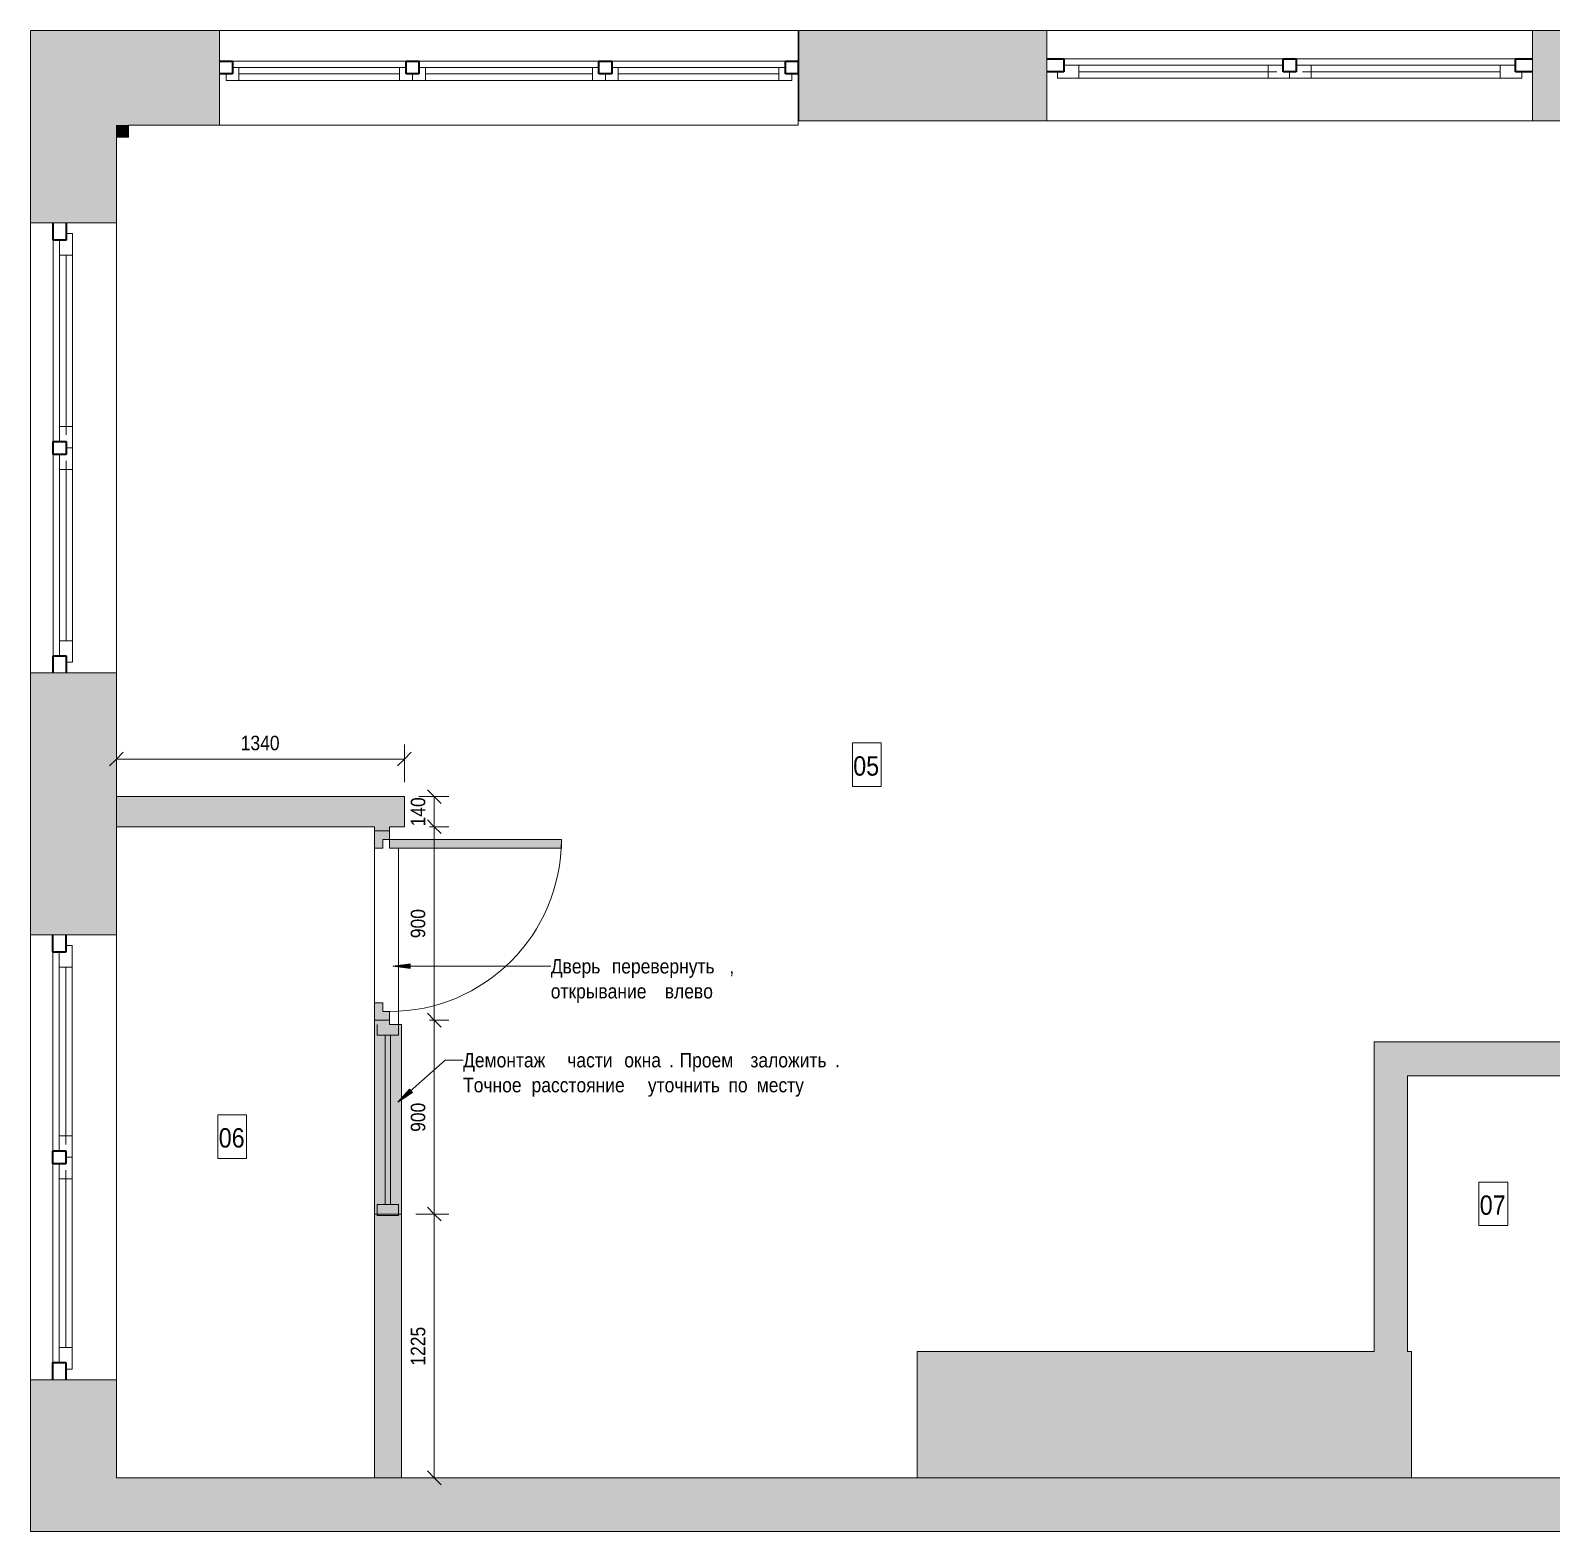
# Model space of a CAD drawing. Header units: millimetres. Extents: x 14838 to 30347, y -17371 to -9527.
# Drawn here: x 14838 to 21914, y -16510 to -9527 of the extents above; entities that cross this region are included whole.
import ezdxf

# ---------------------------------------------------------------- set-up
doc = ezdxf.new("R2010")
doc.units = ezdxf.units.MM
doc.linetypes.add('ADSK_Штрих_ш3 п1_5', pattern=[4.5, 3, -1.5])
for name, color, linetype, lineweight in [('_ Окна', 7, 'Continuous', 35), ('Аннотация', 7, 'Continuous', 9), ('Витраж', 7, 'Continuous', 20), ('Марки помещений', 7, 'Continuous', 18), ('Окна', 7, 'Continuous', 20), ('Панели витража', 7, 'Continuous', 20), ('Перекрытие', 7, 'Continuous', 20), ('Размеры', 7, 'Continuous', 9), ('Размеры-45', 7, 'Continuous', 9), ('Стены внутренние', 7, 'Continuous', 20), ('Узлы', 7, 'Continuous', 20)]:
    doc.layers.add(name, color=color, linetype=linetype, lineweight=lineweight)
doc.layers.add('Линии', color=94, linetype='Continuous', lineweight=9, true_color=0x00a600)
doc.styles.add('Century Gothic', font='GOTHIC.TTF', dxfattribs={"width": 0.9, "height": 67.5})
doc.styles.add('Century Gothic_1', font='GOTHIC.TTF', dxfattribs={"width": 0.9, "height": 90})
doc.dimstyles.new('GOT_1_5_округ_до_5', dxfattribs={"dimscale": 304.8, "dimtxt": 70.481358, "dimasz": 0.20876, "dimexe": 0.221457, "dimexo": 0.221457, "dimgap": 0.073819, "dimtad": 1, "dimdec": 0, "dimrnd": 5, "dimdsep": 46, "dimtxsty": 'Century Gothic', "dimblk1": 'OBLIQUE', "dimblk2": 'OBLIQUE', "dimsah": 1, "dimcen": 0.09, "dimazin": 0, "dimtfac": 1, "dimtdec": 4, "dimtix": 1, "dimtmove": 0, "dimatfit": 3, "dimfxl": 1, "dimtvp": 1, "dimtolj": 1, "dimtzin": 0, "dimarcsym": 2})

# ---------------------------------------------------------------- blocks, each defined once
blk = doc.blocks.new('w3 - w3 2 233-5852194-03_План демонтажа')
at = {"layer": '_ Окна', "lineweight": 9}
for p, q in [((-1100, 12.4), (-1040, 12.4)), ((-1100, -17.6), (-1100, 12.4)), ((-1040, 12.4), (-1040, -47.6)), ((-292.7, 12.4), (-232.7, 12.4)), ((-292.7, -47.6), (-292.7, 12.4)), ((-232.7, 12.4), (-232.7, -17.6)), ((-232.7, 12.4), (-172.7, 12.4)), ((-232.7, -17.6), (-232.7, 12.4)), ((-172.7, 12.4), (-172.7, -47.6)), ((604.7, 12.4), (664.7, 12.4)), ((604.7, -47.6), (604.7, 12.4)), ((664.7, 12.4), (724.7, 12.4)), ((664.7, -17.6), (664.7, 12.4)), ((664.7, 12.4), (664.7, -17.6)), ((724.7, 12.4), (724.7, -47.6)), ((1472, 12.4), (1532, 12.4)), ((1472, -47.6), (1472, 12.4)), ((1532, 12.4), (1532, -17.6)), ((-1070, -17.6), (-1100, -17.6)), ((-1070, -47.6), (-1070, -17.6)), ((-1040, -47.6), (-1070, -47.6)), ((-262.7, -47.6), (-292.7, -47.6)), ((-262.7, -17.6), (-262.7, -47.6)), ((-232.7, -17.6), (-262.7, -17.6)), ((-202.7, -17.6), (-232.7, -17.6)), ((-202.7, -47.6), (-202.7, -17.6)), ((-172.7, -47.6), (-202.7, -47.6)), ((634.7, -47.6), (604.7, -47.6)), ((634.7, -17.6), (634.7, -47.6)), ((664.7, -17.6), (634.7, -17.6)), ((694.7, -17.6), (664.7, -17.6)), ((694.7, -47.6), (694.7, -17.6)), ((724.7, -47.6), (694.7, -47.6)), ((1502, -47.6), (1472, -47.6)), ((1502, -17.6), (1502, -47.6)), ((1532, -17.6), (1502, -17.6))]:
    blk.add_line(p, q, dxfattribs=at)
at = {"layer": '_ Окна'}
for p, q in [((-1130, -77.6), (-1130, -17.6)), ((-1130, -17.6), (-1070, -17.6)), ((-1070, -17.6), (-1070, -77.6)), ((-262.7, -17.6), (-202.7, -17.6)), ((-262.7, -77.6), (-262.7, -17.6)), ((-202.7, -17.6), (-202.7, -77.6)), ((634.7, -17.6), (694.7, -17.6)), ((634.7, -77.6), (634.7, -17.6)), ((694.7, -17.6), (694.7, -77.6)), ((1502, -77.6), (1502, -17.6)), ((1502, -17.6), (1562, -17.6)), ((-1070, -77.6), (-1130, -77.6)), ((-202.7, -77.6), (-262.7, -77.6)), ((694.7, -77.6), (634.7, -77.6)), ((1562, -77.6), (1502, -77.6))]:
    blk.add_line(p, q, dxfattribs=at)
at = {"layer": 'Окна', "lineweight": 9}
for p, q in [((-1040, 12.4), (-292.7, 12.4)), ((-172.7, 12.4), (604.7, 12.4)), ((724.7, 12.4), (1472, 12.4)), ((-292.7, -47.6), (-1040, -47.6)), ((604.7, -47.6), (-172.7, -47.6)), ((1472, -47.6), (724.7, -47.6))]:
    blk.add_line(p, q, dxfattribs=at)
at = {"layer": 'Окна'}
for p, q in [((-1040, -17.6), (-292.7, -17.6)), ((-172.7, -17.6), (604.7, -17.6)), ((724.7, -17.6), (1472, -17.6)), ((-1070, -77.6), (-262.7, -77.6)), ((-202.7, -77.6), (634.7, -77.6)), ((694.7, -77.6), (1502, -77.6))]:
    blk.add_line(p, q, dxfattribs=at)
blk = doc.blocks.new('Anschlag - Anschlag 2-6141227-03_План демонтажа')
at = {"layer": '_ Окна', "lineweight": 9}
for p, q in [((-1080, 12.2), (-980, 12.2)), ((-1080, -17.8), (-1080, 12.2)), ((-980, 12.2), (-980, -47.8)), ((-100, 12.2), (0, 12.2)), ((-100, -47.8), (-100, 12.2)), ((0, 12.2), (100, 12.2)), ((0, -17.8), (0, 12.2)), ((0, 12.2), (0, -17.8)), ((100, 12.2), (100, -47.8)), ((980, 12.2), (1080, 12.2)), ((980, -47.8), (980, 12.2)), ((1080, 12.2), (1080, -17.8)), ((-1050, -17.8), (-1080, -17.8)), ((-1050, -47.8), (-1050, -17.8)), ((-980, -47.8), (-1050, -47.8)), ((-30, -47.8), (-100, -47.8)), ((-30, -17.8), (-30, -47.8)), ((0, -17.8), (-30, -17.8)), ((30, -17.8), (0, -17.8)), ((30, -47.8), (30, -17.8)), ((100, -47.8), (30, -47.8)), ((1050, -47.8), (980, -47.8)), ((1050, -17.8), (1050, -47.8)), ((1080, -17.8), (1050, -17.8))]:
    blk.add_line(p, q, dxfattribs=at)
at = {"layer": '_ Окна'}
for p, q in [((-1130, -17.8), (-1050, -17.8)), ((-1050, -17.8), (-1050, -77.8)), ((-30, -17.8), (30, -17.8)), ((-30, -77.8), (-30, -17.8)), ((30, -17.8), (30, -77.8)), ((1050, -77.8), (1050, -17.8)), ((1050, -17.8), (1130, -17.8)), ((-1050, -77.8), (-1130, -77.8)), ((30, -77.8), (-30, -77.8)), ((1130, -77.8), (1050, -77.8))]:
    blk.add_line(p, q, dxfattribs=at)
at = {"layer": 'Окна', "lineweight": 9}
for p, q in [((-980, 12.2), (-100, 12.2)), ((100, 12.2), (980, 12.2)), ((-100, -47.8), (-980, -47.8)), ((980, -47.8), (100, -47.8))]:
    blk.add_line(p, q, dxfattribs=at)
at = {"layer": 'Окна'}
for p, q in [((-980, -17.8), (-60, -17.8)), ((60, -17.8), (980, -17.8)), ((-1050, -77.8), (-30, -77.8)), ((30, -77.8), (1050, -77.8))]:
    blk.add_line(p, q, dxfattribs=at)
blk = doc.blocks.new('Anschlag - Anschlag 23-5852245-03_План демонтажа')
at = {"layer": '_ Окна'}
for p, q in [((-1047, -34.4), (-967, -34.4)), ((-967, -34.4), (-967, -94.4)), ((-30, -34.4), (30, -34.4)), ((-30, -94.4), (-30, -34.4)), ((30, -34.4), (30, -94.4)), ((967, -94.4), (967, -34.4)), ((967, -34.4), (1047, -34.4)), ((-967, -94.4), (-1047, -94.4)), ((30, -94.4), (-30, -94.4)), ((1047, -94.4), (967, -94.4))]:
    blk.add_line(p, q, dxfattribs=at)
at = {"layer": '_ Окна', "lineweight": 9}
for p, q in [((-997, -4.4), (-897, -4.4)), ((-997, -34.4), (-997, -4.4)), ((-967, -34.4), (-997, -34.4)), ((-967, -64.4), (-967, -34.4)), ((-897, -64.4), (-967, -64.4)), ((-897, -4.4), (-897, -64.4)), ((-100, -4.4), (0, -4.4)), ((-100, -64.4), (-100, -4.4)), ((-30, -64.4), (-100, -64.4)), ((-30, -34.4), (-30, -64.4)), ((0, -34.4), (-30, -34.4)), ((0, -4.4), (100, -4.4)), ((0, -34.4), (0, -4.4)), ((0, -4.4), (0, -34.4)), ((30, -34.4), (0, -34.4)), ((30, -64.4), (30, -34.4)), ((100, -64.4), (30, -64.4)), ((100, -4.4), (100, -64.4)), ((897, -4.4), (997, -4.4)), ((897, -64.4), (897, -4.4)), ((967, -64.4), (897, -64.4)), ((967, -34.4), (967, -64.4)), ((997, -34.4), (967, -34.4)), ((997, -4.4), (997, -34.4))]:
    blk.add_line(p, q, dxfattribs=at)
at = {"layer": 'Окна', "lineweight": 9}
for p, q in [((-897, -4.4), (-100, -4.4)), ((-100, -64.4), (-897, -64.4)), ((100, -4.4), (897, -4.4)), ((897, -64.4), (100, -64.4))]:
    blk.add_line(p, q, dxfattribs=at)
at = {"layer": 'Окна'}
for p, q in [((-897, -34.4), (-60, -34.4)), ((60, -34.4), (897, -34.4)), ((-967, -94.4), (-30, -94.4)), ((30, -94.4), (967, -94.4))]:
    blk.add_line(p, q, dxfattribs=at)
blk = doc.blocks.new('Anschlag - Anschlag 24е-6168689-03_План демонтажа')
at = {"layer": '_ Окна'}
for p, q in [((-1035, -35.6), (-955, -35.6)), ((-955, -35.6), (-955, -95.6)), ((-30, -35.6), (30, -35.6)), ((-30, -95.6), (-30, -35.6)), ((30, -35.6), (30, -95.6)), ((955, -95.6), (955, -35.6)), ((955, -35.6), (1035, -35.6)), ((-955, -95.6), (-1035, -95.6)), ((30, -95.6), (-30, -95.6)), ((1035, -95.6), (955, -95.6))]:
    blk.add_line(p, q, dxfattribs=at)
at = {"layer": '_ Окна', "lineweight": 9}
for p, q in [((-985, -5.6), (-885, -5.6)), ((-985, -35.6), (-985, -5.6)), ((-955, -35.6), (-985, -35.6)), ((-955, -65.6), (-955, -35.6)), ((-885, -65.6), (-955, -65.6)), ((-885, -5.6), (-885, -65.6)), ((-100, -5.6), (0, -5.6)), ((-100, -65.6), (-100, -5.6)), ((-30, -65.6), (-100, -65.6)), ((-30, -35.6), (-30, -65.6)), ((0, -35.6), (-30, -35.6)), ((0, -5.6), (100, -5.6)), ((0, -35.6), (0, -5.6)), ((0, -5.6), (0, -35.6)), ((30, -35.6), (0, -35.6)), ((30, -65.6), (30, -35.6)), ((100, -65.6), (30, -65.6)), ((100, -5.6), (100, -65.6)), ((885, -5.6), (985, -5.6)), ((885, -65.6), (885, -5.6)), ((955, -65.6), (885, -65.6)), ((955, -35.6), (955, -65.6)), ((985, -35.6), (955, -35.6)), ((985, -5.6), (985, -35.6))]:
    blk.add_line(p, q, dxfattribs=at)
at = {"layer": 'Окна', "lineweight": 9}
for p, q in [((-885, -5.6), (-100, -5.6)), ((-100, -65.6), (-885, -65.6)), ((100, -5.6), (885, -5.6)), ((885, -65.6), (100, -65.6))]:
    blk.add_line(p, q, dxfattribs=at)
at = {"layer": 'Окна'}
for p, q in [((-885, -35.6), (-60, -35.6)), ((60, -35.6), (885, -35.6)), ((-955, -95.6), (-30, -95.6)), ((30, -95.6), (955, -95.6))]:
    blk.add_line(p, q, dxfattribs=at)
blk = doc.blocks.new('Системная панель - ADSK_Cтеклопакет_25-5849865-03_План демонтажа')
at = {"layer": 'Панели витража', "true_color": 0xd37e7e}
blk.add_hatch(color=23, dxfattribs=at).paths.add_polyline_path([(394, -12.5), (394, 12.5), (-394, 12.5), (-394, -12.5)])
at = {"layer": 'Панели витража'}
for p, q in [((394, 12.5), (-394, 12.5)), ((-394, 12.5), (-394, -12.5)), ((394, -12.5), (394, 12.5)), ((-394, -12.5), (394, -12.5))]:
    blk.add_line(p, q, dxfattribs=at)
blk = doc.blocks.new('Прямоугольный импост - 50х100-5205200-03_План демонтажа')
at = {"layer": 'Витраж', "true_color": 0xd37e7e}
blk.add_hatch(color=23, dxfattribs=at).paths.add_polyline_path([(0, 50), (0, -50), (-50, -50), (-50, 50)])
at = {"layer": 'Витраж'}
for p, q in [((-50, 50), (0, 50)), ((-50, -50), (-50, 50)), ((0, 50), (0, -50)), ((0, -50), (-50, -50))]:
    blk.add_line(p, q, dxfattribs=at)
blk = doc.blocks.new('Прямоугольный импост - 50х100-5205208-03_План демонтажа')
at = {"layer": 'Витраж', "true_color": 0xd37e7e}
blk.add_hatch(color=23, dxfattribs=at).paths.add_polyline_path([(-50, 50), (-50, -50), (0, -50), (0, 50)])
at = {"layer": 'Витраж'}
for p, q in [((0, 50), (-50, 50)), ((-50, 50), (-50, -50)), ((-50, -50), (0, -50)), ((0, -50), (0, -7))]:
    blk.add_line(p, q, dxfattribs=at)
blk = doc.blocks.new('Дверь_1Створка_ГОСТ23166-99 - Дверь балконная 3-5856516-03_План демонтажа')
at = {"layer": 'Узлы', "true_color": 0xd37e7e}
for points in [[(-398.1, 545), (-438.1, 545), (-438.1, -255), (-398.1, -255)], [(-398.1, -285), (-438.1, -285), (-438.1, -255), (-498.1, -255), (-498.1, -325), (-398.1, -325)], [(421.9, -255), (361.9, -255), (361.9, -285), (321.9, -285), (321.9, -325), (421.9, -325), (421.9, -285)]]:
    blk.add_hatch(color=23, dxfattribs=at).paths.add_polyline_path(points)
at = {"layer": 'Узлы'}
for p, q in [((-438.1, 545), (-438.1, -255)), ((-398.1, 545), (-438.1, 545)), ((-398.1, -255), (-398.1, 545)), ((-438.1, -255), (-498.1, -255)), ((-478.1, -255), (-478.1, -325)), ((-438.1, -285), (-438.1, -255)), ((-438.1, -255), (-398.1, -255)), ((421.9, -255), (361.9, -255)), ((361.9, -255), (361.9, -285)), ((401.9, -255), (401.9, -325)), ((-498.1, -325), (-398.1, -325)), ((-398.1, -285), (-438.1, -285)), ((-398.1, -325), (-398.1, -285)), ((361.9, -285), (321.9, -285)), ((321.9, -285), (321.9, -325)), ((321.9, -325), (421.9, -325))]:
    blk.add_line(p, q, dxfattribs=at)
blk.add_arc((-438.1, -255), 800, 360, 90, dxfattribs=at)
blk = doc.blocks.new('DIMBLOCK4-03_План демонтажа')
at = {"layer": 'Размеры-45'}
for p, q in [((16716.1, -13091.1), (16645.3, -13091.1)), ((16716.1, -13091.1), (16716.1, -13231.1)), ((16716.1, -13091.1), (16783.6, -13091.1)), ((16716.1, -13231.1), (16693.6, -13231.1)), ((16716.1, -13231.1), (16783.6, -13231.1))]:
    blk.add_line(p, q, dxfattribs=at)
at = {"layer": 'Размеры-45', "lineweight": 18}
for p, q in [((16716.1, -13091.1), (16684.3, -13059.3)), ((16716.1, -13091.1), (16747.9, -13123)), ((16716.1, -13231.1), (16684.3, -13199.3)), ((16716.1, -13231.1), (16747.9, -13263))]:
    blk.add_line(p, q, dxfattribs=at)
at = {"layer": 'Размеры-45', "color": 0, "insert": (16607.1, -13229.9), "char_height": 67.5, "width": 165.128, "attachment_point": 1, "rotation": 90, "line_spacing_factor": 0.984502, "style": 'Century Gothic'}
blk.add_mtext('140', dxfattribs=at)
blk = doc.blocks.new('_Oblique')
at = {"color": 0, "linetype": 'ByBlock', "lineweight": -2}
blk.add_line((-0.5, -0.5), (0.5, 0.5), dxfattribs=at)
blk = doc.blocks.new('DIMBLOCK5-03_План демонтажа')
at = {"layer": 'Размеры-45', "lineweight": 18}
for p, q in [((16716.1, -13231.1), (16684.3, -13199.3)), ((16716.1, -13231.1), (16747.9, -13263)), ((16716.1, -14131.1), (16684.3, -14099.3)), ((16716.1, -14131.1), (16747.9, -14163))]:
    blk.add_line(p, q, dxfattribs=at)
at = {"layer": 'Размеры-45'}
for p, q in [((16716.1, -13231.1), (16693.6, -13231.1)), ((16716.1, -13231.1), (16716.1, -14131.1)), ((16716.1, -13231.1), (16783.6, -13231.1)), ((16716.1, -14131.1), (16693.6, -14131.1)), ((16716.1, -14131.1), (16783.6, -14131.1))]:
    blk.add_line(p, q, dxfattribs=at)
at = {"layer": 'Размеры-45', "color": 0, "insert": (16607.1, -13749.9), "char_height": 67.5, "width": 165.128, "attachment_point": 1, "rotation": 90, "line_spacing_factor": 0.984502, "style": 'Century Gothic'}
blk.add_mtext('900', dxfattribs=at)
blk = doc.blocks.new('DIMBLOCK6-03_План демонтажа')
at = {"layer": 'Размеры-45', "lineweight": 18}
for p, q in [((16716.1, -14131.1), (16684.3, -14099.3)), ((16716.1, -14131.1), (16747.9, -14163)), ((16716.1, -15033.1), (16684.3, -15001.3)), ((16716.1, -15033.1), (16747.9, -15065))]:
    blk.add_line(p, q, dxfattribs=at)
at = {"layer": 'Размеры-45'}
for p, q in [((16716.1, -14131.1), (16693.6, -14131.1)), ((16716.1, -14131.1), (16716.1, -15033.1)), ((16716.1, -14131.1), (16783.6, -14131.1)), ((16716.1, -15033.1), (16631.3, -15033.1)), ((16716.1, -15033.1), (16783.6, -15033.1))]:
    blk.add_line(p, q, dxfattribs=at)
at = {"layer": 'Размеры-45', "color": 0, "insert": (16607.1, -14650.9), "char_height": 67.5, "width": 165.128, "attachment_point": 1, "rotation": 90, "line_spacing_factor": 0.984502, "style": 'Century Gothic'}
blk.add_mtext('900', dxfattribs=at)
blk = doc.blocks.new('DIMBLOCK7-03_План демонтажа')
at = {"layer": 'Размеры-45', "lineweight": 18}
for p, q in [((16716.1, -15033.1), (16684.3, -15001.3)), ((16716.1, -15033.1), (16747.9, -15065)), ((16716.1, -16260.1), (16684.3, -16228.3)), ((16716.1, -16260.1), (16747.9, -16292))]:
    blk.add_line(p, q, dxfattribs=at)
at = {"layer": 'Размеры-45'}
for p, q in [((16716.1, -15033.1), (16631.3, -15033.1)), ((16716.1, -15033.1), (16716.1, -16260.1)), ((16716.1, -15033.1), (16783.6, -15033.1)), ((16716.1, -16260.1), (16693.6, -16260.1)), ((16716.1, -16260.1), (16783.6, -16260.1))]:
    blk.add_line(p, q, dxfattribs=at)
at = {"layer": 'Размеры-45', "color": 0, "insert": (16607.1, -15738.4), "char_height": 67.5, "width": 220.17, "attachment_point": 1, "rotation": 90, "line_spacing_factor": 0.984502, "style": 'Century Gothic'}
blk.add_mtext('1225', dxfattribs=at)
blk = doc.blocks.new('Марка_Помещение_Номер - Номер-4743664-03_План демонтажа')
at = {"layer": 'Марки помещений'}
for p, q in [((-1.48, 2.76), (-1.48, 7.26)), ((-1.48, 7.26), (1.49, 7.26)), ((1.49, 7.26), (-1.48, 7.26)), ((-1.48, 7.26), (-1.48, 2.76)), ((1.49, 7.26), (1.49, 2.76)), ((1.49, 2.76), (1.49, 7.26)), ((1.49, 2.76), (-1.48, 2.76)), ((-1.48, 2.76), (1.49, 2.76))]:
    blk.add_line(p, q, dxfattribs=at)
blk = doc.blocks.new('DIMBLOCK35-03_План демонтажа')
at = {"layer": 'Размеры-45'}
for p, q in [((16577.8, -12917), (16577.8, -12849.5)), ((15237.8, -12917), (15237.8, -12894.5)), ((16577.8, -12917), (15237.8, -12917)), ((15237.8, -12917), (15237.8, -12984.5)), ((16577.8, -12917), (16577.8, -13023.6))]:
    blk.add_line(p, q, dxfattribs=at)
at = {"layer": 'Размеры-45', "lineweight": 18}
for p, q in [((15237.8, -12917), (15206, -12948.8)), ((15237.8, -12917), (15269.6, -12885.2)), ((16577.8, -12917), (16546, -12948.8)), ((16577.8, -12917), (16609.6, -12885.2))]:
    blk.add_line(p, q, dxfattribs=at)
at = {"layer": 'Размеры-45', "color": 0, "insert": (15816.1, -12808), "char_height": 67.5, "width": 220.17, "attachment_point": 1, "line_spacing_factor": 0.984502, "style": 'Century Gothic'}
blk.add_mtext('1340', dxfattribs=at)

msp = doc.modelspace()

# ---------------------------------------------------------------- hatches: boundary and pattern name
at = {"layer": 'Аннотация'}
for points in [[(16523, -13880.4), (16604, -13891), (16604, -13869.7)], [(16547.7, -14513.3), (16615.2, -14467.3), (16601, -14451.4)]]:
    msp.add_hatch(color=256, dxfattribs=at).paths.add_polyline_path(points)
at = {"layer": 'Стены внутренние', "true_color": 0xcacaca}
h = msp.add_hatch(color=9, dxfattribs=at)
h.paths.add_polyline_path([(15237.8, -16260.1), (15237.8, -15804.1), (14837.8, -15804.1), (14837.8, -16260.1)])
h.paths.add_polyline_path([(15237.8, -13734.1), (15237.8, -12516.1), (14837.8, -12516.1), (14837.8, -13734.1)])
h.paths.add_polyline_path([(15237.8, -10422.1), (15237.8, -9527.1), (14837.8, -9527.1), (14837.8, -10422.1)])
for points in [[(15294.8, -9967.1), (15717.8, -9967.1), (15717.8, -9527.1), (15237.8, -9527.1), (15237.8, -9967.1)], [(15294.8, -10024.1), (15294.8, -9967.1), (15237.8, -9967.1), (15237.8, -10024.1)], [(21243.8, -15672.1), (21243.8, -14232.1), (21088.8, -14232.1), (21088.8, -15672.1)], [(21243.8, -14390.1), (22301.5, -14390.1), (22301, -14232.1), (21243.8, -14232.1)], [(21262, -16260.1), (21262, -15672.1), (18962.5, -15672.1), (18962.5, -16260.1), (21243.8, -16260.1)], [(18818.8, -16510.1), (18818.8, -16260.1), (14837.8, -16260.1), (14837.8, -16510.1), (17721.7, -16510.1)], [(21118.8, -16510.1), (21118.8, -16260.1), (18818.8, -16260.1), (18818.8, -16510.1)]]:
    msp.add_hatch(color=9, dxfattribs=at).paths.add_polyline_path(points)
h = msp.add_hatch(color=9, dxfattribs=at)
h.paths.add_polyline_path([(26491.8, -9947.1), (26491.8, -9527.1), (25768.8, -9527.1), (25768.8, -9947.1)])
h.paths.add_polyline_path([(23079.8, -9947.1), (23079.8, -9527.1), (21825.6, -9527.1), (21825.6, -9947.1), (22162.9, -9947.1)])
h.paths.add_polyline_path([(19565.6, -9947.1), (19565.6, -9527.1), (18411.8, -9527.1), (18411.8, -9947.1)])
at = {"layer": 'Стены внутренние', "true_color": 0xd37e7e}
for points in [[(16507.8, -13231.1), (16577.8, -13231.1), (16577.8, -13091.1), (15237.8, -13091.1), (15237.8, -13231.1), (16477.8, -13231.1)], [(16563.8, -16260.1), (16563.8, -15033.1), (16437.8, -15033.1), (16437.8, -16260.1)]]:
    msp.add_hatch(color=23, dxfattribs=at).paths.add_polyline_path(points)
h = msp.add_hatch(color=23, dxfattribs=at)
h.paths.add_polyline_path([(16563.8, -15033.1), (16563.8, -14151.1), (16550.8, -14151.1), (16550.8, -14201.1), (16513.3, -14201.1), (16513.3, -14989.1), (16550.8, -14989.1), (16550.8, -15033.1)])
h.paths.add_polyline_path([(16450.8, -15033.1), (16450.8, -14989.1), (16488.3, -14989.1), (16488.3, -14201.1), (16450.8, -14201.1), (16450.8, -14151.1), (16437.8, -14151.1), (16437.8, -15033.1)])
at = {"layer": 'Стены внутренние', "true_color": 0xcacaca}
h = msp.add_hatch(color=9, dxfattribs=at)
h.paths.add_polyline_path([(24486.8, -16510.1), (24486.8, -16260.1), (23979.3, -16260.1), (23979.3, -16510.1), (24014.3, -16510.1)])
h.paths.add_polyline_path([(23034.3, -16510.1), (23034.3, -16260.1), (21118.8, -16260.1), (21118.8, -16510.1), (22999.3, -16510.1)])

# ---------------------------------------------------------------- linework, layer by layer
at = {"layer": 'Аннотация'}
for p, q in [((16604, -13869.7), (16523, -13880.4)), ((16604, -13891), (16604, -13869.7)), ((16523, -13880.4), (16604, -13891)), ((16523, -13880.4), (17258.4, -13880.4)), ((16547.7, -14513.3), (16767.3, -14317)), ((16767.3, -14317), (16850.4, -14317)), ((16601, -14451.4), (16547.7, -14513.3)), ((16547.7, -14513.3), (16615.2, -14467.3)), ((16615.2, -14467.3), (16601, -14451.4))]:
    msp.add_line(p, q, dxfattribs=at)
at = {"layer": 'Линии', "color": 7, "linetype": 'ADSK_Штрих_ш3 п1_5'}
for p, q in [((16437.8, -13331.1), (16437.8, -14051.1)), ((16550.8, -14151.1), (16550.8, -13331.1))]:
    msp.add_line(p, q, dxfattribs=at)
at = {"layer": 'Перекрытие'}
msp.add_line((18411.8, -9837.1), (18409.8, -9837.1), dxfattribs=at)
at = {"layer": 'Стены внутренние'}
for p, q in [((14837.8, -16510.1), (14837.8, -9527.1)), ((14837.8, -9527.1), (18409.8, -9527.1)), ((15717.8, -9967.1), (15717.8, -9527.1)), ((18409.8, -9527.1), (18409.8, -9669.5)), ((18411.8, -9527.1), (18411.8, -9947.1)), ((18411.8, -9527.1), (26491.8, -9527.1)), ((19565.6, -9947.1), (19565.6, -9527.1)), ((21825.6, -9527.1), (21825.6, -9947.1)), ((18409.8, -9729.5), (18409.8, -9967.1)), ((15237.8, -9967.1), (15237.8, -16260.1)), ((18409.8, -9967.1), (15294.8, -9967.1)), ((15294.8, -10024.1), (15294.8, -9967.1)), ((26491.8, -9947.1), (18411.8, -9947.1)), ((15237.8, -10024.1), (15294.8, -10024.1)), ((14837.8, -10422.1), (15237.8, -10422.1)), ((15237.8, -12516.1), (14837.8, -12516.1)), ((16577.8, -13091.1), (15237.8, -13091.1)), ((16577.8, -13231.1), (16577.8, -13091.1)), ((15237.8, -13231.1), (16437.8, -13231.1)), ((16507.8, -13231.1), (16577.8, -13231.1)), ((14837.8, -13734.1), (15237.8, -13734.1)), ((16437.8, -14151.1), (16437.8, -16260.1)), ((16550.8, -14151.1), (16563.8, -14151.1)), ((16563.8, -16260.1), (16563.8, -14151.1)), ((21088.8, -14232.1), (21088.8, -15672.1)), ((22461.5, -14232.1), (21088.8, -14232.1)), ((21243.8, -15672.1), (21243.8, -14390.1)), ((21243.8, -14390.1), (22301.5, -14390.1)), ((16563.8, -15033.1), (16437.8, -15033.1)), ((21088.8, -15672.1), (18962.5, -15672.1)), ((18962.5, -15672.1), (18962.5, -16260.1)), ((21262, -15672.1), (21243.8, -15672.1)), ((21262, -16260.1), (21262, -15672.1)), ((15237.8, -15804.1), (14837.8, -15804.1)), ((22309.5, -16260.1), (15237.8, -16260.1)), ((14837.8, -16510.1), (22999.3, -16510.1))]:
    msp.add_line(p, q, dxfattribs=at)

# ---------------------------------------------------------------- block references
at = {"layer": 'Витраж', "rotation": 89.99999999999991}
msp.add_blockref('Прямоугольный импост - 50х100-5205208-03_План демонтажа', (16500.8, -14151.1), dxfattribs=at)
at = {"layer": 'Витраж', "extrusion": (0, 0, -1), "rotation": 270.0000000000001}
msp.add_blockref('Прямоугольный импост - 50х100-5205200-03_План демонтажа', (-16500.8, -15039.1), dxfattribs=at)
at = {"layer": 'Марки помещений', "xscale": 44.99999999999998, "yscale": 44.99999999999998, "zscale": 44.99999999999998}
for p in [(18728.3, -13168.4), (15776.6, -14898.4), (21643, -15211.2)]:
    msp.add_blockref('Марка_Помещение_Номер - Номер-4743664-03_План демонтажа', p, dxfattribs=at)
at = {"layer": 'Окна'}
for name, p, rotation in [('w3 - w3 2 233-5852194-03_План демонтажа', (17279.8, -9747.1), 180), ('Anschlag - Anschlag 2-6141227-03_План демонтажа', (20695.6, -9737.1), 180), ('Anschlag - Anschlag 23-5852245-03_План демонтажа', (15037.8, -11469.1), 269.9999999999998), ('Дверь_1Створка_ГОСТ23166-99 - Дверь балконная 3-5856516-03_План демонтажа', (16762.8, -13729.2), 269.9999999999999), ('Anschlag - Anschlag 24е-6168689-03_План демонтажа', (15037.8, -14769.1), 269.9999999999998)]:
    msp.add_blockref(name, p, dxfattribs=dict(at, rotation=rotation))
at = {"layer": 'Панели витража', "rotation": 269.9999999999999}
msp.add_blockref('Системная панель - ADSK_Cтеклопакет_25-5849865-03_План демонтажа', (16500.8, -14595.1), dxfattribs=at)

# ---------------------------------------------------------------- texts
at = {"layer": 'Аннотация', "char_height": 67.5, "attachment_point": 1, "style": 'Century Gothic'}
for s, insert, width in [('Дверь', (17258.4, -13846.6), 314.943), ('\\fCentury Gothic|b0|i0|c204|p34|;\\W.9; ', (17518.3, -13846.6), 29.222), ('перевернуть', (17542.4, -13846.6), 662.354), ('\\fCentury Gothic|b0|i0|c204|p34|;\\W.9;,', (18088.9, -13846.6), 29.222), ('открывание', (17258.4, -13962.7), 613.652), ('\\fCentury Gothic|b0|i0|c204|p34|;\\W.9; ', (17764.7, -13962.7), 29.222), ('влево', (17788.8, -13962.7), 292.215), ('Демонтаж', (16850.4, -14283.3), 558.456), ('\\fCentury Gothic|b0|i0|c204|p34|;\\W.9; ', (17311.1, -14283.3), 29.222), ('\\fCentury Gothic|b0|i0|c204|p34|;\\W.9; ', (17576.3, -14283.3), 29.222), ('Проем', (17857.6, -14283.3), 370.139), ('\\fCentury Gothic|b0|i0|c204|p34|;\\W.9; ', (18163, -14283.3), 29.222), ('части', (17335.2, -14283.3), 292.215), ('окна', (17600.4, -14283.3), 253.253), ('. ', (17809.4, -14283.3), 58.443), ('заложить', (18187.1, -14283.3), 477.285), ('\\fCentury Gothic|b0|i0|c204|p34|;\\W.9;.', (18580.9, -14283.3), 29.222), ('Точное', (16850.4, -14399.3), 357.152), ('\\fCentury Gothic|b0|i0|c204|p34|;\\W.9; ', (17145, -14399.3), 29.222), ('расстояние', (17169.1, -14399.3), 626.639), ('\\fCentury Gothic|b0|i0|c204|p34|;\\W.9; ', (17686.2, -14399.3), 29.222), ('уточнить', (17710.3, -14399.3), 425.335), ('\\fCentury Gothic|b0|i0|c204|p34|;\\W.9; ', (18061.2, -14399.3), 29.222), ('по', (18085.3, -14399.3), 129.873), ('\\fCentury Gothic|b0|i0|c204|p34|;\\W.9; ', (18192.5, -14399.3), 29.222), ('месту', (18216.6, -14399.3), 321.437)]:
    msp.add_mtext(s, dxfattribs=dict(at, insert=insert, width=width))
at = {"layer": 'Марки помещений', "lineweight": 9, "char_height": 90, "width": 155.848, "attachment_point": 1, "style": 'Century Gothic_1'}
for s, insert in [('05', (18665.5, -12903.7)), ('06', (15713.8, -14633.7)), ('07', (21580.1, -14946.5))]:
    msp.add_mtext(s, dxfattribs=dict(at, insert=insert))

# ---------------------------------------------------------------- dimensions: what is measured, and where the dimension line sits
at = {"layer": 'Размеры'}
for base, p1, p2, angle, override, picture, middle in [((15237.8, -12917), (16577.8, -13091.1), (15237.8, -12962), 0, {"dimpost": '<>', "dimfxl": 1346.207535}, 'DIMBLOCK35-03_План демонтажа', (15907.8, -12859.1)), ((16716.1, -13231.1), (16577.8, -13091.1), (16761.1, -13231.1), 90, {"dimpost": '<>', "dimfxl": 230.610448}, 'DIMBLOCK4-03_План демонтажа', (16658.1, -13161.1)), ((16716.1, -14131.1), (16761.1, -13231.1), (16761.1, -14131.1), 90, {"dimpost": '<>', "dimfxl": 900}, 'DIMBLOCK5-03_План демонтажа', (16658.1, -13681.1)), ((16716.1, -15033.1), (16761.1, -14131.1), (16563.8, -15033.1), 90, {"dimpost": '<>', "dimfxl": 923.315886}, 'DIMBLOCK6-03_План демонтажа', (16658.1, -14582.1)), ((16716.1, -16260.1), (16563.8, -15033.1), (16761.1, -16260.1), 90, {"dimpost": '<>', "dimfxl": 1242.753888}, 'DIMBLOCK7-03_План демонтажа', (16658.1, -15646.6))]:
    dim = msp.add_linear_dim(base=base, p1=p1, p2=p2, angle=angle, dimstyle='GOT_1_5_округ_до_5', override=override, dxfattribs=at)
    dim.commit()
    dim.dimension.update_dxf_attribs({"geometry": picture, "text_midpoint": middle})

doc.saveas('drawing.dxf')
